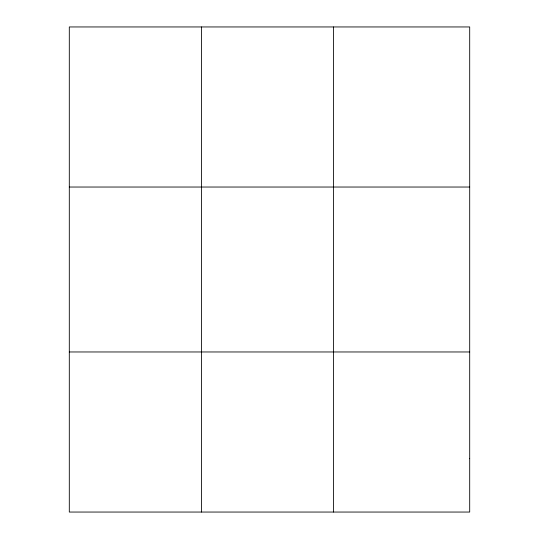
<?xml version="1.0" encoding="UTF-8"?>
<svg xmlns="http://www.w3.org/2000/svg" width="539" height="539" viewBox="0 0 539 539"><rect width="100%" height="100%" fill="white"/><g stroke="black" fill="none" stroke-linecap="round" stroke-linejoin="round"><path stroke-width="0.81" d="M201.431 26.95L201.431 512.05M333.56 26.95L333.56 512.05M69.302 187.033L469.698 187.033M69.302 351.967L469.698 351.967M469.698 458.689L469.698 512.05L69.302 512.05L69.302 26.95L469.698 26.95L469.698 458.689"/></g></svg>
